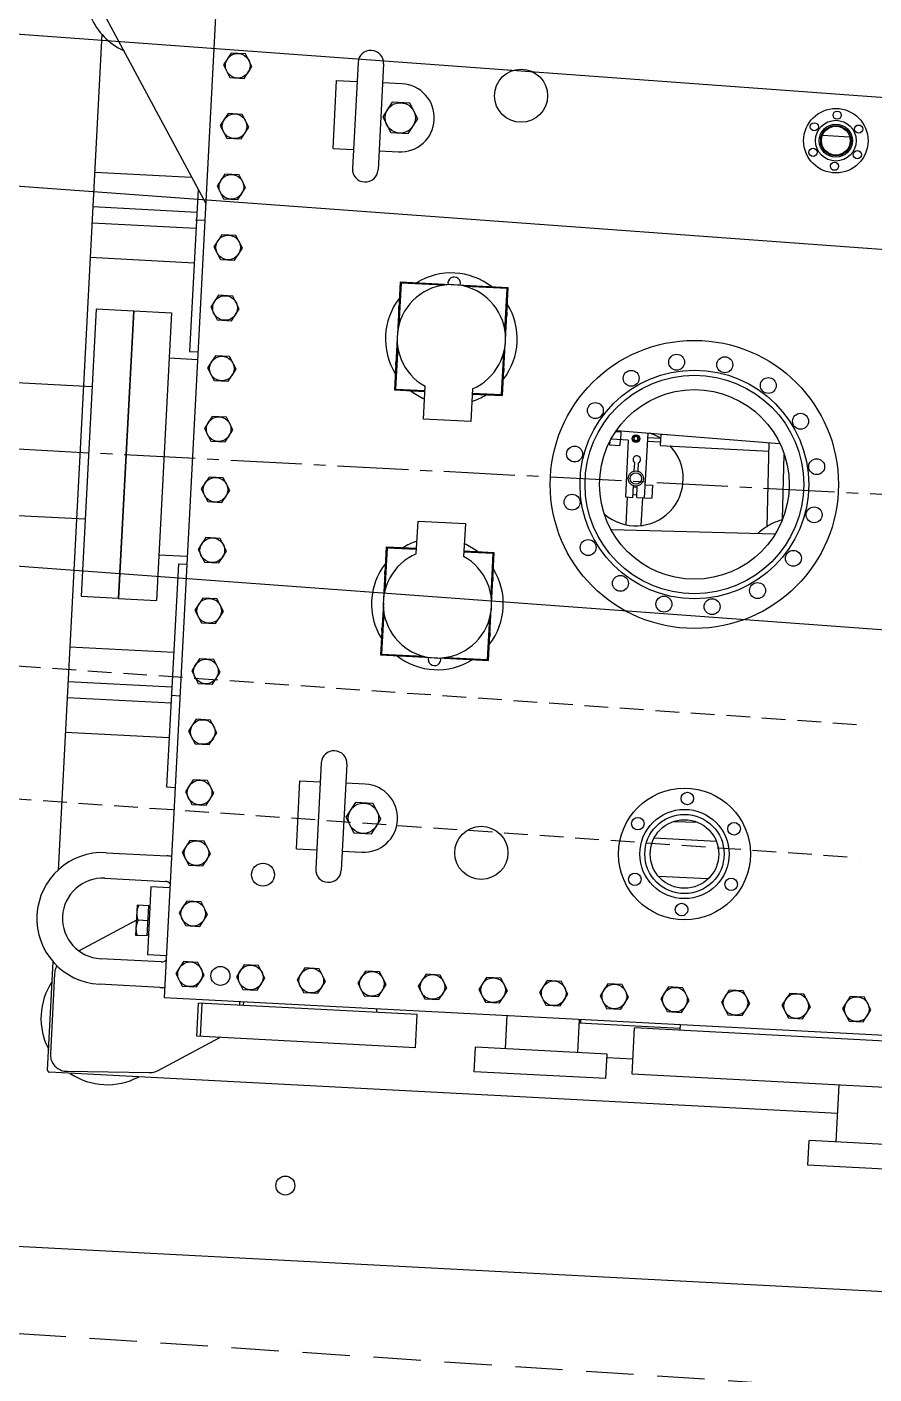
# Model space of a CAD drawing. Extents: x -50 to 48714, y -13211 to 6743.
# Drawn here: x 25537 to 25984, y -935 to -224 of the extents above; entities that cross this region are included whole.
import ezdxf

# ---------------------------------------------------------------- set-up
doc = ezdxf.new("R2010")
doc.units = 0
doc.header["$LTSCALE"] = 50
for name, pattern in [('UE46_01$0$GESTRICHELT2', [0.375, 0.25, -0.125]), ('UE46_01$0$MITTE2', [1.125, 0.75, -0.125, 0.125, -0.125]), ('UE46_01$0$VERDECKTX2', [0.75, 0.5, -0.25])]:
    doc.linetypes.add(name, pattern=pattern)
doc.layers.get('0').update_dxf_attribs({"linetype": 'CONTINUOUS'})
for name, color, linetype in [('UE46_01$0$BETON', 9, 'CONTINUOUS'), ('UE46_01$0$M_TRASSE', 7, 'UE46_01$0$VERDECKTX2'), ('UE46_01$0$MITTE2', 5, 'UE46_01$0$MITTE2'), ('UE46_01$0$VERDECKT2', 7, 'UE46_01$0$GESTRICHELT2')]:
    doc.layers.add(name, color=color, linetype=linetype)

# ---------------------------------------------------------------- blocks, each defined once
blk = doc.blocks.new('UE46_01$0$SMAF_UE46_O')
for p, q in [((-364.0000000010427, 285.0000000000002), (-364.000000001043, -284.9999999999998)), ((-422.9904544999426, 231.6583724699001), (-364.0000000010427, 134.4846823475002)), ((-423.3476978152428, 220.8289896008002), (-423.347697815243, -220.8289896007998)), ((-354.7527767507427, 214.5000000000002), (-358.5055535005426, 208.0000000000002)), ((-347.2472232513428, 214.5000000000002), (-354.7527767507427, 214.5000000000002)), ((-343.4944465015428, 208.0000000000002), (-347.2472232513428, 214.5000000000002)), ((-358.5055535005426, 208.0000000000002), (-354.7527767507427, 201.5000000000002)), ((-347.2472232513428, 201.5000000000002), (-343.4944465015428, 208.0000000000002)), ((-287.7500000010427, 213.0000000000002), (-287.7500000010427, 157.0000000000002)), ((-274.2500000010427, 213.0000000000002), (-274.2500000010427, 157.0000000000002)), ((-354.7527767507427, 201.5000000000002), (-347.2472232513428, 201.5000000000002)), ((-298.5000000010427, 167.0000000000002), (-298.5000000010427, 203.0000000000002)), ((-298.4997949501428, 203.0000000000002), (-287.7500000010427, 203.0000000000002)), ((-264.0000000010427, 203.0000000000002), (-274.2500000010427, 203.0000000000002)), ((-268.6188021545427, 193.0000000000002), (-273.2376043080428, 185.0000000000002)), ((-259.3811978475428, 193.0000000000002), (-268.6188021545427, 193.0000000000002)), ((-254.7623956940427, 185.0000000000002), (-259.3811978475428, 193.0000000000002)), ((-273.2376043080428, 185.0000000000002), (-268.6188021545427, 177.0000000000002)), ((-259.3811978475428, 177.0000000000002), (-254.7623956940427, 185.0000000000002)), ((-41.1566216959427, 187.5000000000002), (-26.84337830614277, 187.5000000000002)), ((-354.7527767507427, 182.5000000000002), (-358.5055535005426, 176.0000000000002)), ((-347.2472232513428, 182.5000000000002), (-354.7527767507427, 182.5000000000002)), ((-343.4944465015428, 176.0000000000002), (-347.2472232513428, 182.5000000000002)), ((-358.5055535005426, 176.0000000000002), (-354.7527767507427, 169.5000000000002)), ((-347.2472232513428, 169.5000000000002), (-343.4944465015428, 176.0000000000002)), ((-268.6188021545427, 177.0000000000002), (-259.3811978475428, 177.0000000000002)), ((-354.7527767507427, 169.5000000000002), (-347.2472232513428, 169.5000000000002)), ((-298.4997949501428, 167.0000000000002), (-287.7500000010427, 167.0000000000002)), ((-274.2500000010427, 167.0000000000002), (-264.0000000010427, 167.0000000000002)), ((-354.7527767507427, 150.5000000000002), (-358.5055535005426, 144.0000000000002)), ((-347.2472232513428, 150.5000000000002), (-354.7527767507427, 150.5000000000002)), ((-343.4944465015428, 144.0000000000002), (-347.2472232513428, 150.5000000000002)), ((-423.3476978152428, 148.0000000000002), (-372.2046357415427, 148.0000000000002)), ((-358.5055535005426, 144.0000000000002), (-354.7527767507427, 137.5000000000002)), ((-347.2472232513428, 137.5000000000002), (-343.4944465015428, 144.0000000000002)), ((-368.5000000010427, 141.8974342794002), (-368.5000000010427, 56.13922711570024)), ((-354.7527767507427, 137.5000000000002), (-347.2472232513428, 137.5000000000002)), ((-423.3476978152428, 129.7500000000002), (-368.5000000010427, 129.7500000000002)), ((-423.3476978152428, 121.2500000000002), (-368.5000000010427, 121.2500000000002)), ((-368.5000000010427, 125.9156968004002), (-368.7400026606426, 125.5000000000002)), ((-368.7400026606426, 125.5000000000002), (-368.5000000010427, 125.0843031996003)), ((-368.5000000010427, 125.6392271157004), (-364.0000000010427, 125.6392271157004)), ((-354.7527767507427, 118.5000000000002), (-358.5055535005426, 112.0000000000002)), ((-347.2472232513428, 118.5000000000002), (-354.7527767507427, 118.5000000000002)), ((-343.4944465015428, 112.0000000000002), (-347.2472232513428, 118.5000000000002)), ((-358.5055535005426, 112.0000000000002), (-354.7527767507427, 105.5000000000002)), ((-347.2472232513428, 105.5000000000002), (-343.4944465015428, 112.0000000000002)), ((-423.3476978152428, 103.0000000000002), (-368.5000000010427, 103.0000000000002)), ((-354.7527767507427, 105.5000000000002), (-347.2472232513428, 105.5000000000002)), ((-202.5000000010427, 98.50000000000023), (-259.5000000010427, 98.50000000000023)), ((-259.5000000010427, 98.50000000000023), (-259.5000000010427, 70.95143644540019)), ((-259.0000000010427, 98.00000000000023), (-259.0000000010427, 75.82752091370025)), ((-236.8275209147428, 98.00000000000023), (-259.0000000010427, 98.00000000000023)), ((-203.0000000010427, 98.00000000000023), (-225.1724790873427, 98.00000000000023)), ((-203.0000000010427, 75.82752091370025), (-203.0000000010427, 98.00000000000023)), ((-202.5000000010427, 70.95143644540019), (-202.5000000010427, 98.50000000000023)), ((-354.7527767507427, 86.50000000000023), (-358.5055535005426, 80.00000000000023)), ((-347.2472232513428, 86.50000000000023), (-354.7527767507427, 86.50000000000023)), ((-343.4944465015428, 80.00000000000023), (-347.2472232513428, 86.50000000000023)), ((-358.5055535005426, 80.00000000000023), (-354.7527767507427, 73.50000000000023)), ((-347.2472232513428, 73.50000000000023), (-343.4944465015428, 80.00000000000023)), ((-399.0000000010427, 76.00000000000023), (-379.0000000010427, 76.00000000000023)), ((-399.0000000010427, 75.99988445250017), (-399.000000001043, -75.99988445249983)), ((-379.0000000010427, 75.99988445250017), (-379.000000001043, -75.99988445249983)), ((-354.7527767507427, 73.50000000000023), (-347.2472232513428, 73.50000000000023)), ((-259.5000000010427, 68.93121967930017), (-259.5000000010427, 41.50000000000023)), ((-259.0000000010427, 64.17247908620016), (-259.0000000010427, 42.00000000000023)), ((-203.0000000010427, 42.00000000000023), (-203.0000000010427, 64.17247908620016)), ((-202.5000000010427, 41.50000000000023), (-202.5000000010427, 68.93121967930017)), ((-364.0000000010427, 52.00000000000023), (-379.0000000010427, 52.00000000000023)), ((-368.5000000010427, 56.13922711570024), (-364.0000000010427, 56.13922711570024)), ((-354.7527767507427, 54.50000000000023), (-358.5055535005426, 48.00000000000023)), ((-347.2472232513428, 54.50000000000023), (-354.7527767507427, 54.50000000000023)), ((-343.4944465015428, 48.00000000000023), (-347.2472232513428, 54.50000000000023)), ((-358.5055535005426, 48.00000000000023), (-354.7527767507427, 41.50000000000023)), ((-347.2472232513428, 41.50000000000023), (-343.4944465015428, 48.00000000000023)), ((-243.5000000010427, 26.9000000000002), (-243.5000000010427, 44.27610393190025)), ((-218.5000000010427, 44.27610393190025), (-218.5000000010427, 26.9000000000002)), ((-354.7527767507427, 41.50000000000023), (-347.2472232513428, 41.50000000000023)), ((-259.5000000010427, 41.50000000000023), (-243.5000000010427, 41.50000000000023)), ((-259.0000000010427, 42.00000000000023), (-243.5000000010427, 42.00000000000023)), ((-218.5000000010427, 42.00000000000023), (-203.0000000010427, 42.00000000000023)), ((-218.5000000010427, 41.50000000000023), (-202.5000000010427, 41.50000000000023)), ((-354.7527767507427, 22.50000000000023), (-358.5055535005426, 16.00000000000023)), ((-347.2472232513428, 22.50000000000023), (-354.7527767507427, 22.50000000000023)), ((-343.4944465015428, 16.00000000000023), (-347.2472232513428, 22.50000000000023)), ((-218.5000000010427, 26.9000000000002), (-243.5000000010427, 26.9000000000002)), ((-135.0000000010427, 21.50000000000023), (-144.1246561602427, 21.50000000000023)), ((-139.0000000010427, 25.50000000000023), (-141.8511562106428, 25.50000000000023)), ((-141.4447813243428, 26.20386195010019), (-55.25211932464276, 23.94682766310018)), ((-140.5000000010427, 26.17912198040017), (-140.5000000010427, 25.50000000000023)), ((-139.2500000010427, 21.50000000000023), (-139.2500000010427, 18.50000000000023)), ((-139.0000000010427, 21.50000000000023), (-139.0000000010427, 25.50000000000023)), ((-135.0000000010427, 21.50000000000023), (-135.0000000010427, -8.499999999999773)), ((-131.5903406513428, 23.52250000000015), (-132.1806813015428, 22.50000000000023)), ((-132.1806813015428, 22.50000000000023), (-131.5903406513428, 21.47750000000019)), ((-130.4096593508427, 23.52250000000015), (-131.5903406513428, 23.52250000000015)), ((-131.5903406513428, 21.47750000000019), (-130.4096593508427, 21.47750000000019)), ((-129.8193187005427, 22.50000000000023), (-130.4096593508427, 23.52250000000015)), ((-130.4096593508427, 21.47750000000019), (-129.8193187005427, 22.50000000000023)), ((-125.0000000010427, 25.77324019610023), (-125.0000000010427, -8.499999999999773)), ((-125.0000000010427, 23.50000000000023), (-118.0000000010427, 23.50000000000023)), ((-125.0000000010427, 21.50000000000023), (-118.0000000010427, 21.50000000000023)), ((-118.0000000010427, 25.50000000000023), (-114.5653778921428, 25.50000000000023)), ((-118.0000000010427, 25.49953536810017), (-118.0000000010427, 19.50046463190017)), ((-59.57742898184301, -20.32200418619982), (-60.74041247684272, 24.09054367710019)), ((-358.5055535005426, 16.00000000000023), (-354.7527767507427, 9.500000000000227)), ((-347.2472232513428, 9.500000000000227), (-343.4944465015428, 16.00000000000023)), ((-144.7500000010427, 19.90664987920024), (-144.7500000010427, 18.50000000000023)), ((-144.7500000010427, 18.50000000000023), (-139.2500000010427, 18.50000000000023)), ((-118.0000000010427, 19.50000000000023), (-60.62020486014262, 19.50000000000023)), ((-51.689669337743, -15.93099218729981), (-52.58365184674267, 18.20882247160023)), ((-354.7527767507427, 9.500000000000227), (-347.2472232513428, 9.500000000000227)), ((-131.0000000010427, 5.372983346200158), (-131.0000000010427, 9.767949192400238)), ((-129.0000000010427, 5.372983346200158), (-129.0000000010427, 9.767949192400238)), ((-131.0000000010427, -8.499999999999773), (-131.0000000010427, -2.372983346199817)), ((-131.0000000010427, -2.999999999999773), (-129.0000000010427, -2.999999999999773)), ((-131.0000000010427, -6.999999999999773), (-129.0000000010427, -6.999999999999773)), ((-129.0000000010427, -8.499999999999773), (-129.0000000010427, -2.372983346199817)), ((-125.0000000010427, -1.499999999999773), (-121.0000000010427, -1.499999999999773)), ((-121.0000000010427, -1.499999999999773), (-121.0000000010427, -8.499999999999773)), ((-354.7527767507427, -9.499999999999773), (-358.5055535005429, -15.99999999999977)), ((-347.2472232513428, -9.499999999999773), (-354.7527767507427, -9.499999999999773)), ((-343.4944465015431, -15.99999999999977), (-347.2472232513428, -9.499999999999773)), ((-135.0000000010427, -8.499999999999773), (-131.0000000010427, -8.499999999999773)), ((-134.0000000010427, -8.499999999999773), (-134.000000001043, -23.0493082403998)), ((-129.0000000010427, -8.499999999999773), (-121.0000000010427, -8.499999999999773)), ((-126.0000000010427, -8.499999999999773), (-126.000000001043, -23.0493082403998)), ((-358.5055535005429, -15.99999999999977), (-354.7527767507429, -22.49999999999977)), ((-347.247223251343, -22.49999999999977), (-343.4944465015431, -15.99999999999977)), ((-354.7527767507429, -22.49999999999977), (-347.247223251343, -22.49999999999977)), ((-243.500000001043, -44.2761039318998), (-243.500000001043, -26.89999999999975)), ((-243.500000001043, -26.89999999999975), (-218.500000001043, -26.89999999999975)), ((-218.500000001043, -26.89999999999975), (-218.500000001043, -44.2761039318998)), ((-55.25211932464299, -23.94682766319977), (-141.444781324343, -26.20386195009985)), ((-354.7527767507429, -41.49999999999977), (-358.5055535005429, -47.99999999999977)), ((-347.247223251343, -41.49999999999977), (-354.7527767507429, -41.49999999999977)), ((-343.4944465015431, -47.99999999999977), (-347.247223251343, -41.49999999999977)), ((-259.500000001043, -41.49999999999977), (-259.500000001043, -68.93121967939976)), ((-243.500000001043, -41.49999999999977), (-259.500000001043, -41.49999999999977)), ((-259.000000001043, -41.99999999999977), (-259.000000001043, -64.17247908629975)), ((-243.500000001043, -41.99999999999977), (-259.000000001043, -41.99999999999977)), ((-202.500000001043, -41.49999999999977), (-218.500000001043, -41.49999999999977)), ((-203.000000001043, -41.99999999999977), (-218.500000001043, -41.99999999999977)), ((-203.000000001043, -64.17247908629975), (-203.000000001043, -41.99999999999977)), ((-202.500000001043, -68.93121967939976), (-202.500000001043, -41.49999999999977)), ((-358.5055535005429, -47.99999999999977), (-354.7527767507429, -54.49999999999977)), ((-347.247223251343, -54.49999999999977), (-343.4944465015431, -47.99999999999977)), ((-364.000000001043, -51.99999999999977), (-379.000000001043, -51.99999999999977)), ((-368.500000001043, -56.02171988199984), (-368.500000001043, -173.9527021752997)), ((-368.500000001043, -56.02171988199984), (-364.000000001043, -56.02171988199984)), ((-354.7527767507429, -54.49999999999977), (-347.247223251343, -54.49999999999977)), ((-259.500000001043, -70.95143644539985), (-259.500000001043, -98.49999999999977)), ((-202.500000001043, -98.49999999999977), (-202.500000001043, -70.95143644539985)), ((-399.000000001043, -75.99999999999977), (-379.000000001043, -75.99999999999977)), ((-354.7527767507429, -73.49999999999977), (-358.5055535005429, -79.99999999999977)), ((-347.247223251343, -73.49999999999977), (-354.7527767507429, -73.49999999999977)), ((-343.4944465015431, -79.99999999999977), (-347.247223251343, -73.49999999999977)), ((-259.000000001043, -75.82752091379984), (-259.000000001043, -97.99999999999977)), ((-203.000000001043, -97.99999999999977), (-203.000000001043, -75.82752091379984)), ((-358.5055535005429, -79.99999999999977), (-354.7527767507429, -86.49999999999977)), ((-347.247223251343, -86.49999999999977), (-343.4944465015431, -79.99999999999977)), ((-354.7527767507429, -86.49999999999977), (-347.247223251343, -86.49999999999977)), ((-259.500000001043, -98.49999999999977), (-202.500000001043, -98.49999999999977)), ((-259.000000001043, -97.99999999999977), (-236.827520914743, -97.99999999999977)), ((-225.1724790873429, -97.99999999999977), (-203.000000001043, -97.99999999999977)), ((-368.500000001043, -102.9999999999998), (-423.347697815243, -102.9999999999998)), ((-354.7527767507429, -105.4999999999998), (-358.5055535005429, -111.9999999999998)), ((-347.247223251343, -105.4999999999998), (-354.7527767507429, -105.4999999999998)), ((-343.4944465015431, -111.9999999999998), (-347.247223251343, -105.4999999999998)), ((-358.5055535005429, -111.9999999999998), (-354.7527767507429, -118.4999999999998)), ((-347.247223251343, -118.4999999999998), (-343.4944465015431, -111.9999999999998)), ((-354.7527767507429, -118.4999999999998), (-347.247223251343, -118.4999999999998)), ((-368.500000001043, -121.2499999999998), (-423.347697815243, -121.2499999999998)), ((-368.500000001043, -125.0843031995998), (-368.7400026606429, -125.4999999999998)), ((-368.7400026606429, -125.4999999999998), (-368.500000001043, -125.9156968003997)), ((-368.500000001043, -125.5217198819998), (-364.000000001043, -125.5217198819998)), ((-368.500000001043, -129.7499999999998), (-423.347697815243, -129.7499999999998)), ((-354.7527767507429, -137.4999999999998), (-358.5055535005429, -143.9999999999998)), ((-347.247223251343, -137.4999999999998), (-354.7527767507429, -137.4999999999998)), ((-343.4944465015431, -143.9999999999998), (-347.247223251343, -137.4999999999998)), ((-368.500000001043, -147.9999999999998), (-423.347697815243, -147.9999999999998)), ((-358.5055535005429, -143.9999999999998), (-354.7527767507429, -150.4999999999998)), ((-347.247223251343, -150.4999999999998), (-343.4944465015431, -143.9999999999998)), ((-354.7527767507429, -150.4999999999998), (-347.247223251343, -150.4999999999998)), ((-287.750000001043, -156.9999999999998), (-287.750000001043, -212.9999999999998)), ((-274.250000001043, -156.9999999999998), (-274.250000001043, -212.9999999999998)), ((-354.7527767507429, -169.4999999999998), (-358.5055535005429, -175.9999999999998)), ((-347.247223251343, -169.4999999999998), (-354.7527767507429, -169.4999999999998)), ((-343.4944465015431, -175.9999999999998), (-347.247223251343, -169.4999999999998)), ((-298.500000001043, -202.9999999999998), (-298.500000001043, -166.9999999999998)), ((-298.499794950143, -166.9999999999998), (-287.750000001043, -166.9999999999998)), ((-264.000000001043, -166.9999999999998), (-274.250000001043, -166.9999999999998)), ((-368.500000001043, -173.9527021752997), (-364.000000001043, -173.9527021752997)), ((-358.5055535005429, -175.9999999999998), (-354.7527767507429, -182.4999999999998)), ((-347.247223251343, -182.4999999999998), (-343.4944465015431, -175.9999999999998)), ((-268.6188021545429, -176.9999999999998), (-273.237604308043, -184.9999999999998)), ((-259.381197847543, -176.9999999999998), (-268.6188021545429, -176.9999999999998)), ((-254.7623956940429, -184.9999999999998), (-259.381197847543, -176.9999999999998)), ((-354.7527767507429, -182.4999999999998), (-347.247223251343, -182.4999999999998)), ((-100.558371107343, -178.1856608699998), (-88.22154348444292, -177.8626096694998)), ((-273.237604308043, -184.9999999999998), (-268.6188021545429, -192.9999999999998)), ((-259.381197847543, -192.9999999999998), (-254.7623956940429, -184.9999999999998)), ((-77.575696329543, -187.4999999999998), (-110.4243036725429, -187.4999999999998)), ((-268.6188021545429, -192.9999999999998), (-259.381197847543, -192.9999999999998)), ((-354.7527767507429, -201.4999999999998), (-358.5055535005429, -207.9999999999998)), ((-347.247223251343, -201.4999999999998), (-354.7527767507429, -201.4999999999998)), ((-343.4944465015431, -207.9999999999998), (-347.247223251343, -201.4999999999998)), ((-298.499794950143, -202.9999999999998), (-287.750000001043, -202.9999999999998)), ((-274.250000001043, -202.9999999999998), (-264.000000001043, -202.9999999999998)), ((-398.500000001043, -210.2499999999998), (-366.500000001043, -210.2499999999998)), ((-358.5055535005429, -207.9999999999998), (-354.7527767507429, -214.4999999999998)), ((-347.247223251343, -214.4999999999998), (-343.4944465015431, -207.9999999999998)), ((-80.94631080674299, -207.4999999999998), (-107.0536891953429, -207.4999999999998)), ((-354.7527767507429, -214.4999999999998), (-347.247223251343, -214.4999999999998)), ((-398.500000001043, -223.7499999999998), (-366.500000001043, -223.7499999999998)), ((-374.000000001043, -226.9999999999998), (-374.000000001043, -262.9999999999998)), ((-364.000000001043, -226.9999999999998), (-374.000000001043, -226.9999999999998)), ((-354.7527767507429, -233.4999999999998), (-358.5055535005429, -239.9999999999998)), ((-347.247223251343, -233.4999999999998), (-354.7527767507429, -233.4999999999998)), ((-343.4944465015431, -239.9999999999998), (-347.247223251343, -233.4999999999998)), ((-380.5800000010429, -252.9999999999998), (-380.5800000010429, -236.9999999999998)), ((-374.6000000010429, -236.9999999999998), (-380.5800000010429, -236.9999999999998)), ((-374.6000000010429, -252.9999999999998), (-374.6000000010429, -236.9999999999998)), ((-374.000000001043, -237.6849999999997), (-374.6000000010429, -237.6849999999997)), ((-358.5055535005429, -239.9999999999998), (-354.7527767507429, -246.4999999999998)), ((-347.247223251343, -246.4999999999998), (-343.4944465015431, -239.9999999999998)), ((-410.1569193393429, -262.6807006721997), (-380.5800000010429, -244.7788810726997)), ((-374.6000000010429, -244.9999999999998), (-379.865468821243, -244.9999999999998)), ((-354.7527767507429, -246.4999999999998), (-347.247223251343, -246.4999999999998)), ((-374.6000000010429, -252.9999999999998), (-380.5800000010429, -252.9999999999998)), ((-374.000000001043, -252.3149999999998), (-374.6000000010429, -252.3149999999998)), ((-423.347697815243, -326.5203412822998), (-423.347697815243, -269.1710103991998)), ((-366.500000001043, -266.2499999999998), (-398.500000001043, -266.2499999999998)), ((-364.000000001043, -262.9999999999998), (-374.000000001043, -262.9999999999998)), ((-354.7527767507429, -265.4999999999998), (-358.5055535005429, -271.9999999999998)), ((-347.247223251343, -265.4999999999998), (-354.7527767507429, -265.4999999999998)), ((-343.4944465015431, -271.9999999999998), (-347.247223251343, -265.4999999999998)), ((-322.7527767507429, -265.4999999999998), (-326.5055535005429, -271.9999999999998)), ((-315.247223251343, -265.4999999999998), (-322.7527767507429, -265.4999999999998)), ((-311.4944465015431, -271.9999999999998), (-315.247223251343, -265.4999999999998)), ((-290.7527767507429, -265.4999999999998), (-294.5055535005429, -271.9999999999998)), ((-283.247223251343, -265.4999999999998), (-290.7527767507429, -265.4999999999998)), ((-279.4944465015431, -271.9999999999998), (-283.247223251343, -265.4999999999998)), ((-258.7527767507429, -265.4999999999998), (-262.5055535005429, -271.9999999999998)), ((-251.247223251343, -265.4999999999998), (-258.7527767507429, -265.4999999999998)), ((-247.4944465015431, -271.9999999999998), (-251.247223251343, -265.4999999999998)), ((-226.7527767507429, -265.4999999999998), (-230.5055535005429, -271.9999999999998)), ((-219.247223251343, -265.4999999999998), (-226.7527767507429, -265.4999999999998)), ((-215.4944465015431, -271.9999999999998), (-219.247223251343, -265.4999999999998)), ((-194.7527767507429, -265.4999999999998), (-198.5055535005429, -271.9999999999998)), ((-187.247223251343, -265.4999999999998), (-194.7527767507429, -265.4999999999998)), ((-183.4944465015431, -271.9999999999998), (-187.247223251343, -265.4999999999998)), ((-162.7527767507429, -265.4999999999998), (-166.5055535005429, -271.9999999999998)), ((-155.247223251343, -265.4999999999998), (-162.7527767507429, -265.4999999999998)), ((-151.4944465015431, -271.9999999999998), (-155.247223251343, -265.4999999999998)), ((-130.7527767507429, -265.4999999999998), (-134.5055535005429, -271.9999999999998)), ((-123.247223251343, -265.4999999999998), (-130.7527767507429, -265.4999999999998)), ((-119.4944465015431, -271.9999999999998), (-123.247223251343, -265.4999999999998)), ((-98.7527767507429, -265.4999999999998), (-102.5055535005429, -271.9999999999998)), ((-91.24722325134303, -265.4999999999998), (-98.7527767507429, -265.4999999999998)), ((-87.49444650154305, -271.9999999999998), (-91.24722325134303, -265.4999999999998)), ((-66.7527767507429, -265.4999999999998), (-70.50555350054287, -271.9999999999998)), ((-59.24722325134303, -265.4999999999998), (-66.7527767507429, -265.4999999999998)), ((-55.49444650154305, -271.9999999999998), (-59.24722325134303, -265.4999999999998)), ((-34.7527767507429, -265.4999999999998), (-38.50555350054287, -271.9999999999998)), ((-27.24722325134303, -265.4999999999998), (-34.7527767507429, -265.4999999999998)), ((-23.49444650154305, -271.9999999999998), (-27.24722325134303, -265.4999999999998)), ((-2.752776750742896, -265.4999999999998), (-6.505553500542874, -271.9999999999998)), ((4.75277674865697, -265.4999999999998), (-2.752776750742896, -265.4999999999998)), ((8.505553498456948, -271.9999999999998), (4.75277674865697, -265.4999999999998)), ((-422.347697815243, -275.2989363845998), (-422.347697815243, -317.7603592961998)), ((-358.5055535005429, -271.9999999999998), (-354.7527767507429, -278.4999999999998)), ((-347.247223251343, -278.4999999999998), (-343.4944465015431, -271.9999999999998)), ((-326.5055535005429, -271.9999999999998), (-322.7527767507429, -278.4999999999998)), ((-315.247223251343, -278.4999999999998), (-311.4944465015431, -271.9999999999998)), ((-294.5055535005429, -271.9999999999998), (-290.7527767507429, -278.4999999999998)), ((-283.247223251343, -278.4999999999998), (-279.4944465015431, -271.9999999999998)), ((-262.5055535005429, -271.9999999999998), (-258.7527767507429, -278.4999999999998)), ((-251.247223251343, -278.4999999999998), (-247.4944465015431, -271.9999999999998)), ((-230.5055535005429, -271.9999999999998), (-226.7527767507429, -278.4999999999998)), ((-219.247223251343, -278.4999999999998), (-215.4944465015431, -271.9999999999998)), ((-198.5055535005429, -271.9999999999998), (-194.7527767507429, -278.4999999999998)), ((-187.247223251343, -278.4999999999998), (-183.4944465015431, -271.9999999999998)), ((-166.5055535005429, -271.9999999999998), (-162.7527767507429, -278.4999999999998)), ((-155.247223251343, -278.4999999999998), (-151.4944465015431, -271.9999999999998)), ((-134.5055535005429, -271.9999999999998), (-130.7527767507429, -278.4999999999998)), ((-123.247223251343, -278.4999999999998), (-119.4944465015431, -271.9999999999998)), ((-102.5055535005429, -271.9999999999998), (-98.7527767507429, -278.4999999999998)), ((-91.24722325134303, -278.4999999999998), (-87.49444650154305, -271.9999999999998)), ((-70.50555350054287, -271.9999999999998), (-66.7527767507429, -278.4999999999998)), ((-59.24722325134303, -278.4999999999998), (-55.49444650154305, -271.9999999999998)), ((-38.50555350054287, -271.9999999999998), (-34.7527767507429, -278.4999999999998)), ((-27.24722325134303, -278.4999999999998), (-23.49444650154305, -271.9999999999998)), ((-6.505553500542874, -271.9999999999998), (-2.752776750742896, -278.4999999999998)), ((4.75277674865697, -278.4999999999998), (8.505553498456948, -271.9999999999998)), ((-366.500000001043, -279.7499999999998), (-398.500000001043, -279.7499999999998)), ((-354.7527767507429, -278.4999999999998), (-347.247223251343, -278.4999999999998)), ((-322.7527767507429, -278.4999999999998), (-315.247223251343, -278.4999999999998)), ((-290.7527767507429, -278.4999999999998), (-283.247223251343, -278.4999999999998)), ((-258.7527767507429, -278.4999999999998), (-251.247223251343, -278.4999999999998)), ((-226.7527767507429, -278.4999999999998), (-219.247223251343, -278.4999999999998)), ((-194.7527767507429, -278.4999999999998), (-187.247223251343, -278.4999999999998)), ((-162.7527767507429, -278.4999999999998), (-155.247223251343, -278.4999999999998)), ((-130.7527767507429, -278.4999999999998), (-123.247223251343, -278.4999999999998)), ((-98.7527767507429, -278.4999999999998), (-91.24722325134303, -278.4999999999998)), ((-66.7527767507429, -278.4999999999998), (-59.24722325134303, -278.4999999999998)), ((-34.7527767507429, -278.4999999999998), (-27.24722325134303, -278.4999999999998)), ((-2.752776750742896, -278.4999999999998), (4.75277674865697, -278.4999999999998)), ((-364.000000001043, -284.9999999999998), (365.999999998957, -284.9999999999998)), ((-230.250000001043, -286.9999999999998), (-345.750000001043, -286.9999999999998)), ((-345.750000001043, -304.4999999999998), (-345.750000001043, -286.9999999999998)), ((-343.750000001043, -304.4999999999998), (-343.750000001043, -286.9999999999998)), ((-324.1500000010431, -284.9999999999998), (-324.1500000010431, -286.9999999999998)), ((-322.1500000010431, -284.9999999999998), (-322.1500000010431, -286.9999999999998)), ((-251.8500000010429, -284.9999999999998), (-251.8500000010429, -286.9999999999998)), ((-230.250000001043, -304.4999999999998), (-230.250000001043, -286.9999999999998)), ((-183.1000000010429, -284.9999999999998), (-183.1000000010429, -302.4999999999998)), ((-144.9000000010431, -284.9999999999998), (-144.9000000010431, -302.4999999999998)), ((-91.65000000104305, -286.9999999999998), (-144.9000000010431, -286.9999999999998)), ((-144.1500000010431, -284.9999999999998), (-144.1500000010431, -286.9999999999998)), ((137.499999998957, -287.9999999999998), (-115.500000001043, -287.9999999999998)), ((-115.500000001043, -312.4999999999998), (-115.500000001043, -287.9999999999998)), ((-91.65000000104305, -284.9999999999998), (-91.65000000104305, -287.9999999999998)), ((-365.076137249843, -323.5393072620998), (-333.6198904689429, -304.4999999999998)), ((-230.250000001043, -304.4999999999998), (-345.750000001043, -304.4999999999998)), ((-129.250000001043, -302.4999999999998), (-198.750000001043, -302.4999999999998)), ((-198.750000001043, -315.4999999999998), (-198.750000001043, -302.4999999999998)), ((-129.250000001043, -315.4999999999998), (-129.250000001043, -302.4999999999998)), ((-115.500000001043, -304.4999999999998), (-129.250000001043, -304.4999999999998)), ((137.499999998957, -312.4999999999998), (-115.500000001043, -312.4999999999998)), ((-6.231728825842993, -342.4999999999998), (-6.231728825842993, -312.4999999999998)), ((-129.250000001043, -315.4999999999998), (-198.750000001043, -315.4999999999998)), ((-413.063388471043, -326.5203412822998), (-369.7366115311429, -324.9388343057999)), ((-6.231728825842993, -327.5203412822998), (-422.347697815243, -327.5203412822998)), ((49.01827117415701, -342.4999999999998), (-20.48172882584299, -342.4999999999998)), ((-20.48172882584299, -355.4999999999998), (-20.48172882584299, -342.4999999999998)), ((49.01827117415701, -355.4999999999998), (-20.48172882584299, -355.4999999999998))]:
    blk.add_line(p, q)
for centre, radius in [((-351.0000000010426, 208), 6.5), ((-34.00000000104251, 185), 17), ((-34.00000000104251, 198.5), 2.15), ((-264.0000000010425, 185), 8), ((-45.69134295214258, 191.75), 2.15), ((-34.00000000104251, 185), 10.75), ((-34.00000000104251, 185), 8.75), ((-34.00000000104251, 185), 8), ((-34.00000000104251, 185), 7.6), ((-22.30865704994244, 191.75), 2.15), ((-351.0000000010426, 176), 6.5), ((-45.69134295214258, 178.25), 2.15), ((-22.30865704994244, 178.25), 2.15), ((-34.00000000104251, 171.5), 2.15), ((-351.0000000010426, 144), 6.5), ((-351.0000000010426, 112), 6.5), ((-351.0000000010426, 80.00000000000011), 6.5), ((-99.00000000104274, 1.13686837721616e-13), 76), ((-111.7101344804425, 63.89816101820008), 4.2), ((-86.28986552174251, 63.89816101820008), 4.2), ((-99.00000000104274, 1.13686837721616e-13), 60.3), ((-99.00000000104274, 1.13686837721616e-13), 57.65), ((-135.1954006822425, 54.17024524150008), 4.2), ((-62.80459931984251, 54.17024524150008), 4.2), ((-351.0000000010426, 48.00000000000011), 6.5), ((-99.00000000104274, 1.13686837721616e-13), 50), ((-153.1702452425425, 36.19540068120011), 4.2), ((-44.82975475954254, 36.19540068120011), 4.2), ((-351.0000000010426, 16.00000000000011), 6.5), ((-131.0000000010425, 22.50000000000011), 2), ((-131.0000000010425, 22.50000000000011), 1.621125), ((-162.8981610193428, 12.71013447930011), 4.2), ((-35.10183898274272, 12.71013447930011), 4.2), ((-130.0000000010427, 1.500000000000114), 4), ((-130.0000000010427, 1.500000000000114), 3), ((-351.0000000010426, -15.99999999999989), 6.5), ((-162.8981610193428, -12.71013447939993), 4.2), ((-35.10183898274272, -12.71013447939993), 4.2), ((-153.1702452425427, -36.19540068119989), 4.2), ((-44.82975475954277, -36.19540068119989), 4.2), ((-351.0000000010426, -47.99999999999989), 6.5), ((-135.1954006822427, -54.17024524149997), 4.2), ((-62.80459931984274, -54.17024524149997), 4.2), ((-111.7101344804428, -63.8981610182999), 4.2), ((-86.28986552174274, -63.8981610182999), 4.2), ((-351.0000000010426, -79.99999999999989), 6.5), ((-351.0000000010426, -111.9999999999999), 6.5), ((-351.0000000010426, -143.9999999999999), 6.5), ((-94.00000000104274, -194.9999999999999), 34.75), ((-94.00000000104274, -165.65), 3.3), ((-351.0000000010426, -175.9999999999999), 6.5), ((-264.0000000010427, -184.9999999999999), 8), ((-119.4178456021427, -180.3249999999999), 3.3), ((-94.00000000104274, -194.9999999999999), 23.55), ((-94.00000000104274, -194.9999999999999), 20.9), ((-94.00000000104274, -194.9999999999999), 18.1), ((-68.58215439994274, -180.3249999999999), 3.3), ((-351.0000000010426, -207.9999999999999), 6.5), ((-119.4178456021427, -209.6749999999998), 3.3), ((-68.58215439994274, -209.6749999999998), 3.3), ((-94.00000000104274, -224.35), 3.3), ((-351.0000000010426, -239.9999999999999), 6.5), ((-351.0000000010426, -271.9999999999999), 6.5), ((-335.0000000010426, -271.9999999999999), 5), ((-319.0000000010427, -271.9999999999999), 6.5), ((-287.0000000010427, -271.9999999999999), 6.5), ((-255.0000000010427, -271.9999999999999), 6.5), ((-223.0000000010427, -271.9999999999999), 6.5), ((-191.0000000010427, -271.9999999999999), 6.5), ((-159.0000000010427, -271.9999999999999), 6.5), ((-127.0000000010427, -271.9999999999999), 6.5), ((-95.00000000104274, -271.9999999999999), 6.5), ((-63.00000000104274, -271.9999999999999), 6.5), ((-31.00000000104274, -271.9999999999999), 6.5), ((0.9999999989572643, -271.9999999999999), 6.5)]:
    blk.add_circle(centre, radius)
for centre, radius, start, end in [((-398.5000000010426, 245), 34.75, 206.4196321574954, 247.8111644202056), ((-281.0000000010425, 213), 6.75, 0, 180), ((-264.0000000010425, 185), 18, 270, 90), ((-281.0000000010425, 157), 6.75, 180, 0), ((-231.0000000010425, 70.00000000000011), 34.75, 55.18498303679559, 124.8150169632044), ((-231.0000000010425, 99.35000000000014), 3.3, 345.0405845208023, 194.9594154791978), ((-231.0000000010425, 70.00000000000011), 28.6, 295.9164843290069, 244.0835156709931), ((-231.0000000010425, 70.00000000000011), 34.75, 145.184983036801, 214.8150169631991), ((-256.4178456021425, 84.67500000000007), 3.3, 160.1726368791036, 199.8273631208964), ((-205.5821543999425, 84.67500000000007), 3.3, 340.1726368791037, 19.82736312089636), ((-231.0000000010425, 70.00000000000011), 34.75, 325.1849830368009, 34.81501696319908), ((-256.4178456021425, 55.32500000000005), 3.3, 160.1726368791036, 199.8273631208964), ((-205.5821543999425, 55.32500000000005), 3.3, 340.1726368791037, 19.82736312089636), ((-231.0000000010425, 70.00000000000011), 34.75, 235.1849830367956, 248.915858879995), ((-231.0000000010425, 70.00000000000011), 34.75, 291.084141120005, 304.8150169632044), ((-130.0000000010427, 1.500000000000114), 25, 62.14567908839391, 76.28659204929517), ((-130.0000000010427, 1.500000000000114), 25, 231.8105314552963, 46.41358485519862), ((-130.0000000010427, 11.50000000000011), 2, 300.0000000000005, 239.9999999999994), ((-231.0000000010427, -69.99999999999989), 34.75, 111.084141120005, 124.8150169632044), ((-231.0000000010427, -69.99999999999989), 34.75, 55.18498303679559, 68.915858879995), ((-231.0000000010427, -69.99999999999989), 28.6, 115.9164843290069, 64.08351567099314), ((-231.0000000010427, -69.99999999999989), 34.75, 145.184983036801, 214.8150169631991), ((-256.4178456021427, -55.32499999999993), 3.3, 160.1726368791036, 199.8273631208964), ((-205.5821543999427, -55.32499999999993), 3.3, 340.1726368791037, 19.82736312089636), ((-231.0000000010427, -69.99999999999989), 34.75, 325.1849830368009, 34.81501696319908), ((-256.4178456021427, -84.67499999999995), 3.3, 160.1726368791036, 199.8273631208964), ((-205.5821543999427, -84.67499999999995), 3.3, 340.1726368791037, 19.82736312089636), ((-231.0000000010427, -69.99999999999989), 34.75, 235.1849830367956, 304.8150169632044), ((-231.0000000010427, -99.34999999999991), 3.3, 165.0405845208022, 14.95941547919777), ((-281.0000000010427, -156.9999999999999), 6.75, 0, 180), ((-264.0000000010427, -184.9999999999999), 18, 270, 90), ((-398.5000000010426, -244.9999999999999), 34.75, 90, 270), ((-366.5000000010426, -226.9999999999999), 16.75, 81.40482017439497, 90), ((-281.0000000010427, -212.9999999999999), 6.75, 180, 0), ((-398.5000000010426, -244.9999999999999), 21.25, 90, 270), ((-366.5000000010426, -226.9999999999999), 3.25, 39.13624529690156, 90), ((-366.5000000010426, -262.9999999999999), 3.25, 270, 320.8637547030984), ((-393.3476978152427, -297.5203412822999), 35, 149.0590648111046, 210.9409351888954), ((-366.5000000010426, -262.9999999999999), 16.75, 270, 278.595179825605), ((-422.3476978152427, -326.5203412822999), 1, 180, 270), ((-393.3476978152427, -297.5203412822999), 35, 239.093588367202, 300.906411632798)]:
    blk.add_arc(centre, radius, start, end)
for points, start_tangent, end_tangent in [([(-51.82560028414287, -16.19907682519977), (-56.61965238314292, -18.33539978579984), (-61.45390158894293, -21.58234573469986), (-64.21980979964292, -24.0951088833998)], (-0.9438670437694713, -0.3303256025285945), (-0.7011849425431127, -0.7129794361345997)), ([(-380.5800000010429, -240.9999999999998), (-380.5341785176429, -240.0216821753997), (-380.3987035864429, -239.0398650318998), (-380.1757497458429, -238.0386025467999), (-379.865468821243, -236.9999999999998)], (1.224606353822377e-16, 1), (0.3162277660094855, 0.9486832980529646)), ([(-379.865468821243, -244.9999999999998), (-380.1757497458429, -243.9613974531999), (-380.3987035864429, -242.9601349680997), (-380.5341785176429, -241.9783178246998), (-380.5800000010429, -240.9999999999998)], (-0.3162277660094853, 0.9486832980529647), (1.224606353822377e-16, 1)), ([(-380.5800000010429, -248.9999999999998), (-380.5341785176429, -248.0216821753997), (-380.3987035864429, -247.0398650318998), (-380.1757497458429, -246.0386025467999), (-379.865468821243, -244.9999999999998)], (1.224606353822377e-16, 1), (0.3162277660094855, 0.9486832980529646)), ([(-379.865468821243, -252.9999999999998), (-380.1757497458429, -251.9613974531999), (-380.3987035864429, -250.9601349680997), (-380.5341785176429, -249.9783178246998), (-380.5800000010429, -248.9999999999998)], (-0.3162277660094853, 0.9486832980529647), (1.224606353822377e-16, 1)), ([(-421.3699010259429, -271.1985944670998), (-421.909583426843, -272.5208605411999), (-422.347697815243, -275.2989363845998)], (-0.4473975850658558, -0.8943351725596173), (-1.224606353822377e-16, -1)), ([(-422.347697815243, -317.7603592961998), (-421.8970719021429, -320.5441894864998), (-420.599508355443, -323.0109068682998), (-418.572667332043, -324.9463414618997), (-415.9840572206429, -326.1650064006999), (-413.063388471043, -326.5203412822998)], (-1.224606353822377e-16, -1), (0.9993344729047104, 0.03647754465783762)), ([(-369.7366115311429, -324.9388343057999), (-366.855524260443, -324.3844836979997), (-365.073166259343, -323.5376161556999)], (0.9993344729047401, 0.03647754465702593), (0.8552890226124351, 0.5181512209757547))]:
    blk.add_spline(points, degree=3, dxfattribs=dict(start_tangent=start_tangent, end_tangent=end_tangent))
blk = doc.blocks.new('UE46_01$0$R_CF100_63X95')
for p, q in [((17.600000000002186, 35), (75.20000000000438, 35)), ((17.600000000002172, -35), (75.20000000000435, -35))]:
    blk.add_line(p, q)
for points in [[(75.20000000000437, -75.79999999999927), (95.00000000000364, -75.79999999999927), (95.00000000000364, 75.80000000000109), (75.20000000000437, 75.80000000000109)], [(0, 56.75), (17.60000000000218, 56.75), (17.60000000000218, -56.75), (0, -56.75)]]:
    blk.add_lwpolyline(points, close=True)
blk = doc.blocks.new('UE46_01$0$SOCKEL_SMAB_O')
at = {"layer": 'UE46_01$0$BETON'}
blk.add_line((-514.9999999999999, -419.9999999999995), (514.9999999999999, -419.9999999999995), dxfattribs=at)
for centre, radius in [((-201, 200), 14), ((-201, -200), 14), ((-315.3476978141998, -217.5203412822948), 6), ((-294.9999999999995, -380.7000000000007), 5)]:
    blk.add_circle(centre, radius, dxfattribs=at)
blk = doc.blocks.new('UE46_01')
for p, q in [((24201.678259757155, 479.100246796893), (24092.35071764722, 265.44751796760806)), ((24201.678259757155, 479.100246796893), (25135.050998416584, 1.4871222222411973)), ((24110.57197466554, 301.0563061058223), (25080.012787767406, -195.013095386221)), ((23983.023175537284, 51.79478913832324), (24092.35071764722, 265.44751796760806)), ((24074.129460628898, 229.83872982939397), (25057.997503507733, -273.61318242960596)), ((23983.023175537284, 51.79478913832324), (25002.959292858555, -470.1134000380682)), ((25135.050998416584, 1.4871222222411973), (27275.657952794336, -155.52799566656273)), ((27275.657952794336, -155.52799566656273), (28977.13202020382, -215.91924972006967)), ((25080.012787767406, -195.013095386221), (27264.79154695367, -355.2682481283109)), ((28977.13202020382, -215.91924972006967), (32478.786924832773, -516.0610986882633)), ((25057.997503507733, -273.61318242960596), (27260.444984617407, -435.1643491130103)), ((27264.79154695367, -355.2682481283109), (28965.037224855252, -415.61590235019577)), ((28965.037224855252, -415.61590235019577), (32465.313042293437, -715.6395438448951)), ((27260.444984617407, -435.1643491130103), (28960.199306715826, -495.49456340224623)), ((25002.959292858555, -470.1134000380682), (27249.57857877674, -634.9046015747585)), ((28960.199306715826, -495.49456340224623), (32459.923489277706, -795.4709219075478)), ((32478.786924832773, -516.0610986882633), (33675.30771679817, -575.1136650141125)), ((33675.30771679817, -575.1136650141125), (33663.47726066693, -814.8219049803823)), ((27249.57857877674, -634.9046015747585), (28948.10451136726, -695.1912160323723)), ((28948.10451136726, -695.1912160323723), (32446.44960673837, -995.0493670641796)), ((32465.313042293437, -715.6395438448951), (33665.44900335547, -774.8705316526707)), ((32459.923489277706, -795.4709219075478), (33661.50551797839, -854.773278308094)), ((33651.64680453569, -1054.5301449466522), (33663.47726066693, -814.8219049803823)), ((32446.44960673837, -995.0493670641796), (33651.64680453569, -1054.5301449466522))]:
    blk.add_line(p, q)
at = {"layer": 'UE46_01$0$M_TRASSE'}
for p, q in [((22305.398997138847, -197.1067777411576), (22212.9654760754, -418.5927686837292)), ((22305.398997138847, -197.1067777411576), (23736.451880560988, -794.333068576892)), ((22228.371062919305, -381.6784368599673), (23690.06007650204, -991.6902107434129)), ((22120.53195501195, -640.0787596263008), (22212.9654760754, -418.5927686837292)), ((22197.559889231492, -455.50710050749115), (23671.50335487846, -1070.6330676100213)), ((22120.53195501195, -640.0787596263008), (23625.11155081951, -1267.990209776542)), ((23736.451880560988, -794.333068576892), (26655.442473141375, -988.4054075179536)), ((23690.06007650204, -991.6902107434129), (26641.24915171667, -1187.9033016454655)), ((26655.442473141375, -988.4054075179536), (28979.001205992095, -1164.5483551742436)), ((23671.50335487846, -1070.6330676100213), (26635.57182314679, -1267.7024592964704)), ((28979.001205992095, -1164.5483551742436), (31559.707631293866, -1239.026017868851)), ((26641.24915171667, -1187.9033016454655), (28968.551691533732, -1364.3300575761855)), ((31559.707631293866, -1239.026017868851), (32106.099540906816, -1262.9550546341104)), ((32106.099540906816, -1262.9550546341104), (32095.59889254415, -1502.725228725809)), ((23625.11155081951, -1267.990209776542), (26621.378501722087, -1467.2003534239823)), ((26635.57182314679, -1267.7024592964704), (28964.371885750388, -1444.2427385369624)), ((28968.551691533732, -1364.3300575761855), (31552.447217485038, -1438.899755831346)), ((31552.447217485038, -1438.899755831346), (32097.349000604594, -1462.7635330438593)), ((28964.371885750388, -1444.2427385369624), (31549.543051961504, -1518.849251016344)), ((26621.378501722087, -1467.2003534239823), (28953.922371292025, -1644.0244409389043)), ((32085.09824418148, -1742.4954028175077), (32095.59889254415, -1502.725228725809)), ((31549.543051961504, -1518.849251016344), (32093.848784483704, -1542.6869244077589)), ((28953.922371292025, -1644.0244409389043), (31542.282638152676, -1718.7229889788389)), ((31542.282638152676, -1718.7229889788389), (32085.09824418148, -1742.4954028175077))]:
    blk.add_line(p, q, dxfattribs=at)
at = {"layer": 'UE46_01$0$MITTE2'}
blk.add_line((24240.06412697066, -379.4356827613478), (25987.66581279116, -471.0236061865007), dxfattribs=at)
at = {"layer": 'UE46_01$0$VERDECKT2'}
for p, q in [((17002.441476581043, 34.91474175909386), (25980.517928919464, -592.8935219380369)), ((16997.558523418957, -34.91474175909386), (25975.634975757377, -662.7230054562247))]:
    blk.add_line(p, q, dxfattribs=at)
for name, p, rotation in [('UE46_01$0$SMAF_UE46_O', (25987.66581279116, -471.0236061865007), 356.9999999999944), ('UE46_01$0$SOCKEL_SMAB_O', (25987.66581279116, -471.0236061865007), 356.999999999994), ('UE46_01$0$R_CF100_63X95', (25494.34282262135, -445.1696438024323), 356.9999999999944)]:
    blk.add_blockref(name, p, dxfattribs=dict(rotation=rotation))

msp = doc.modelspace()

# ---------------------------------------------------------------- block references
msp.add_blockref('UE46_01', (0, 0))

doc.saveas('drawing.dxf')
